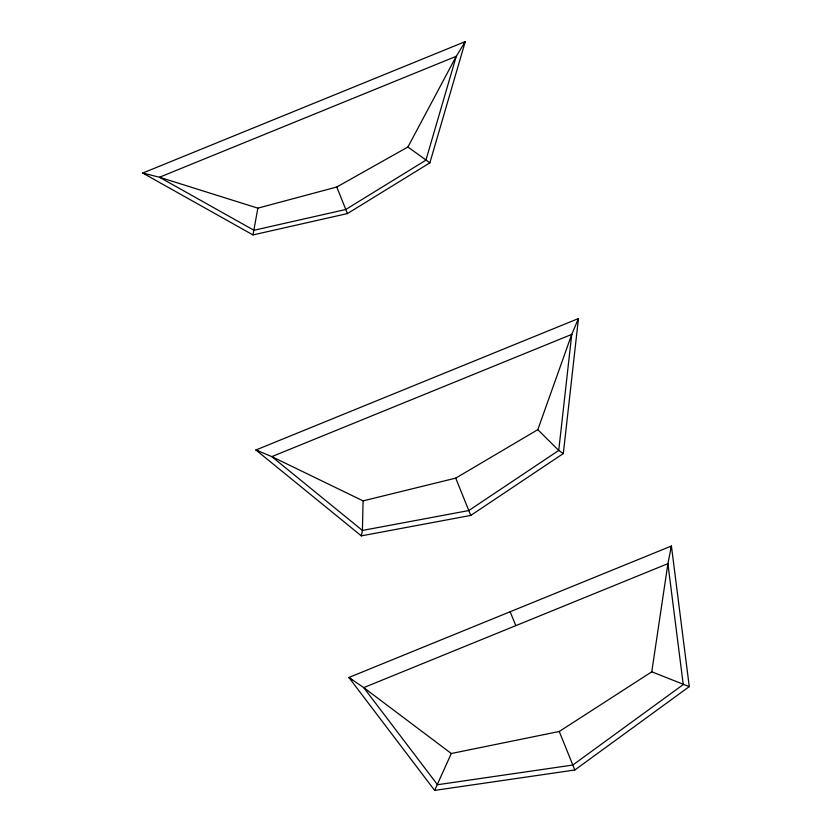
<?xml version="1.0" encoding="UTF-8"?>
<svg xmlns="http://www.w3.org/2000/svg" width="832" height="832" viewBox="0 0 832 832"><rect width="100%" height="100%" fill="white"/><g stroke="black" fill="none" stroke-linecap="round" stroke-linejoin="round"><path stroke-width="1.25" d="M259.407 451.682L255.913 449.987L271.814 456.633L363.074 500.874L362.419 530.442L361.327 535.87L470.777 515.414L563.316 453.554L578.458 318.542L255.913 449.987L361.327 535.87M351.957 679.796L348.878 677.477L363.74 687.617L451.298 753.511L559.26 731.484L651.778 671.809L667.898 563.659L671.424 546.021L348.878 677.477L434.637 790.4L574.818 769.995L689.27 686.629L671.424 546.021L671.039 548.59M464.069 43.878L465.275 41.6L456.258 56.295L407.909 147.004L336.762 187.013L257.858 208.156L252.99 234.926L142.73 173.046L465.275 41.6L429.863 162.843L347.422 213.574L252.99 234.926M363.074 500.874L455.718 478.13L537.805 429.666L571.74 334.402L578.458 318.542M451.298 753.511L434.637 790.4M257.858 208.156L159.474 177.247L142.73 173.046L145.205 173.826M689.27 686.629L651.778 671.809M429.863 162.843L407.909 147.004M563.316 453.554L558.73 450.445L537.805 429.666M347.422 213.574L336.762 187.013M470.777 515.414L455.718 478.13M510.151 611.749L515.819 625.633M574.818 769.995L559.26 731.484M571.74 334.402L558.73 450.445L468.79 510.557L362.419 530.442L271.814 456.633L571.74 334.402M456.258 56.295L425.911 160.181L345.758 209.498L253.947 230.266L159.474 177.247L456.258 56.295M683.249 684.58L572.79 765.045L437.497 784.732L363.74 687.617L667.898 563.659L683.249 684.58"/></g></svg>
